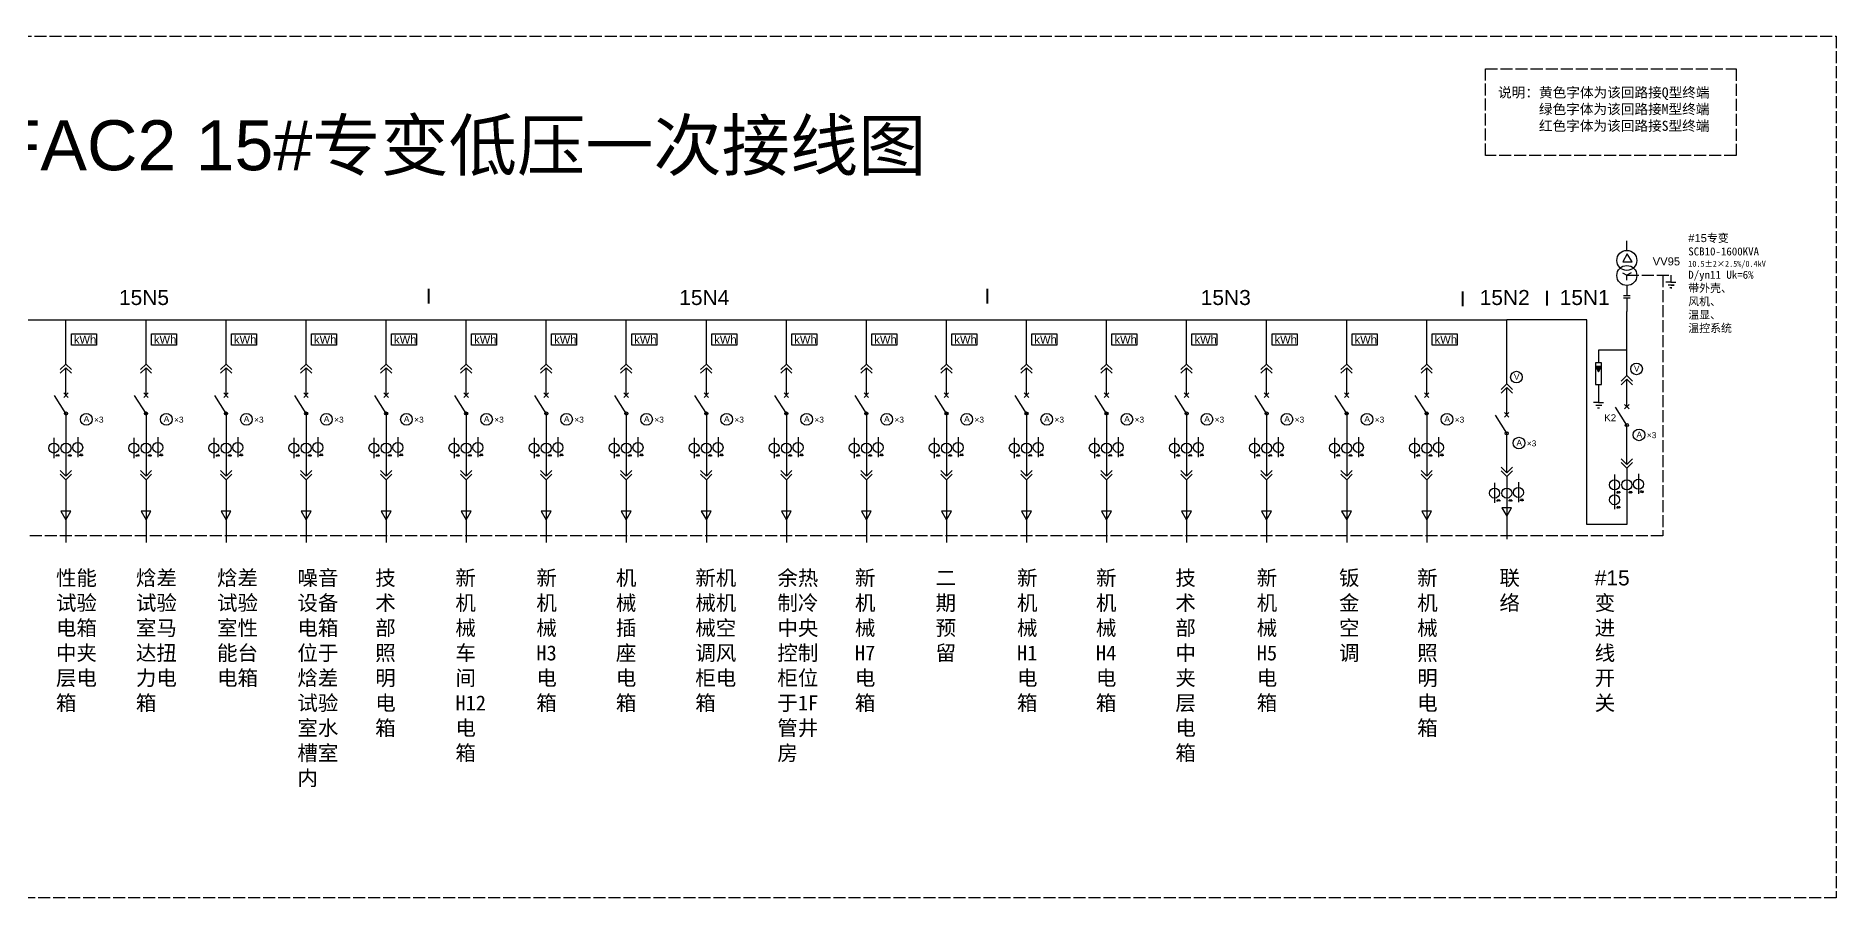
# Model space of a CAD drawing. Header units: millimetres. Extents: x 9208 to 18751, y 4521 to 10198.
# Drawn here: x 10935 to 12734, y 4521 to 5383 of the extents above; entities that cross this region are included whole.
import ezdxf

# ---------------------------------------------------------------- set-up
doc = ezdxf.new("R2010")
doc.units = ezdxf.units.MM
doc.linetypes.add('ACAD_ISO02W100', pattern=[15, 12, -3])
doc.layers.add('图层1', color=7, linetype='ACAD_ISO02W100')
doc.styles.get("Standard").update_dxf_attribs({"font": 'arial.ttf'})

msp = doc.modelspace()

# ---------------------------------------------------------------- hatches: boundary and pattern name
msp.add_hatch(color=256).paths.add_polyline_path([(12493.4, 5052.5), (12493.4, 5052.5), (12496.5, 5047.2), (12499.5, 5052.5)])

# ---------------------------------------------------------------- linework, layer by layer
for p, q in [((12524.8, 5168.5), (12524.8, 5177.9)), ((12520.5, 5146.2), (12524.8, 5143.7)), ((12529, 5146.2), (12524.8, 5143.7)), ((12524.8, 5138.8), (12524.8, 5143.7)), ((12524.8, 5133.4), (12524.8, 5123.1)), ((12568.9, 5136.9), (12563.9, 5136.9)), ((12572.1, 5133.8), (12566.1, 5133.8)), ((12569.9, 5131), (12567.9, 5131)), ((12568.9, 5143.7), (12568.9, 5136.9)), ((12568.9, 5136.9), (12573.9, 5136.9)), ((12568.9, 5131), (12569.9, 5131)), ((12569.1, 5133.8), (12572.1, 5133.8)), ((12528, 5123.1), (12521.5, 5123.1)), ((12528, 5120.7), (12521.5, 5120.7)), ((12524.8, 5120.7), (12524.8, 5107.3)), ((9677.4, 5099.1), (12404.8, 5099.1)), ((10964.8, 5054.9), (10964.8, 5099.1)), ((11044.8, 5054.9), (11044.8, 5099.1)), ((11124.8, 5054.9), (11124.8, 5099.1)), ((11204.8, 5054.9), (11204.8, 5099.1)), ((11284.8, 5054.9), (11284.8, 5099.1)), ((11364.8, 5054.9), (11364.8, 5099.1)), ((11444.8, 5054.9), (11444.8, 5099.1)), ((11524.8, 5054.9), (11524.8, 5099.1)), ((11604.8, 5054.9), (11604.8, 5099.1)), ((11684.8, 5054.9), (11684.8, 5099.1)), ((11764.8, 5054.9), (11764.8, 5099.1)), ((11844.8, 5054.9), (11844.8, 5099.1)), ((11924.8, 5054.9), (11924.8, 5099.1)), ((12004.8, 5054.9), (12004.8, 5099.1)), ((12084.8, 5054.9), (12084.8, 5099.1)), ((12164.8, 5054.9), (12164.8, 5099.1)), ((12244.8, 5054.9), (12244.8, 5099.1)), ((12324.8, 5054.9), (12324.8, 5099.1)), ((12404.8, 5082.7), (12404.8, 5099.1)), ((12484.8, 5099.1), (12404.8, 5099.1)), ((12484.8, 4894.4), (12484.8, 5099.1)), ((12524.8, 5090.9), (12524.8, 5107.3)), ((12404.8, 5035.2), (12404.8, 5082.7)), ((12524.8, 5043.5), (12524.8, 5090.9)), ((12493.4, 5056.2), (12493.4, 5034.4)), ((12499.5, 5056), (12493.4, 5056)), ((12496.5, 5068.9), (12496.5, 5056)), ((12524.8, 5068.9), (12496.5, 5068.9)), ((12499.5, 5034.4), (12499.5, 5056)), ((10964.8, 5054.9), (10959.1, 5049.3)), ((10964.8, 5051.2), (10959.1, 5045.6)), ((10970.4, 5049.3), (10964.8, 5054.9)), ((10970.4, 5045.6), (10964.8, 5051.2)), ((10964.8, 5023.8), (10964.8, 5051.2)), ((11044.8, 5054.9), (11039.1, 5049.3)), ((11044.8, 5051.2), (11039.1, 5045.6)), ((11050.4, 5049.3), (11044.8, 5054.9)), ((11050.4, 5045.6), (11044.8, 5051.2)), ((11044.8, 5023.8), (11044.8, 5051.2)), ((11124.8, 5054.9), (11119.1, 5049.3)), ((11124.8, 5051.2), (11119.1, 5045.6)), ((11130.4, 5049.3), (11124.8, 5054.9)), ((11130.4, 5045.6), (11124.8, 5051.2)), ((11124.8, 5023.8), (11124.8, 5051.2)), ((11204.8, 5054.9), (11199.1, 5049.3)), ((11204.8, 5051.2), (11199.1, 5045.6)), ((11210.4, 5049.3), (11204.8, 5054.9)), ((11210.4, 5045.6), (11204.8, 5051.2)), ((11204.8, 5023.8), (11204.8, 5051.2)), ((11284.8, 5054.9), (11279.1, 5049.3)), ((11284.8, 5051.2), (11279.1, 5045.6)), ((11290.4, 5049.3), (11284.8, 5054.9)), ((11290.4, 5045.6), (11284.8, 5051.2)), ((11284.8, 5023.8), (11284.8, 5051.2)), ((11364.8, 5054.9), (11359.1, 5049.3)), ((11364.8, 5051.2), (11359.1, 5045.6)), ((11370.4, 5049.3), (11364.8, 5054.9)), ((11370.4, 5045.6), (11364.8, 5051.2)), ((11364.8, 5023.8), (11364.8, 5051.2)), ((11444.8, 5054.9), (11439.1, 5049.3)), ((11444.8, 5051.2), (11439.1, 5045.6)), ((11450.4, 5049.3), (11444.8, 5054.9)), ((11450.4, 5045.6), (11444.8, 5051.2)), ((11444.8, 5023.8), (11444.8, 5051.2)), ((11524.8, 5054.9), (11519.1, 5049.3)), ((11524.8, 5051.2), (11519.1, 5045.6)), ((11530.4, 5049.3), (11524.8, 5054.9)), ((11530.4, 5045.6), (11524.8, 5051.2)), ((11524.8, 5023.8), (11524.8, 5051.2)), ((11604.8, 5054.9), (11599.1, 5049.3)), ((11604.8, 5051.2), (11599.1, 5045.6)), ((11610.4, 5049.3), (11604.8, 5054.9)), ((11610.4, 5045.6), (11604.8, 5051.2)), ((11604.8, 5023.8), (11604.8, 5051.2)), ((11684.8, 5054.9), (11679.1, 5049.3)), ((11684.8, 5051.2), (11679.1, 5045.6)), ((11690.4, 5049.3), (11684.8, 5054.9)), ((11690.4, 5045.6), (11684.8, 5051.2)), ((11684.8, 5023.8), (11684.8, 5051.2)), ((11764.8, 5054.9), (11759.1, 5049.3)), ((11764.8, 5051.2), (11759.1, 5045.6)), ((11770.4, 5049.3), (11764.8, 5054.9)), ((11770.4, 5045.6), (11764.8, 5051.2)), ((11764.8, 5023.8), (11764.8, 5051.2)), ((11844.8, 5054.9), (11839.1, 5049.3)), ((11844.8, 5051.2), (11839.1, 5045.6)), ((11850.4, 5049.3), (11844.8, 5054.9)), ((11850.4, 5045.6), (11844.8, 5051.2)), ((11844.8, 5023.8), (11844.8, 5051.2)), ((11924.8, 5054.9), (11919.1, 5049.3)), ((11924.8, 5051.2), (11919.1, 5045.6)), ((11930.4, 5049.3), (11924.8, 5054.9)), ((11930.4, 5045.6), (11924.8, 5051.2)), ((11924.8, 5023.8), (11924.8, 5051.2)), ((12004.8, 5054.9), (11999.1, 5049.3)), ((12004.8, 5051.2), (11999.1, 5045.6)), ((12010.4, 5049.3), (12004.8, 5054.9)), ((12010.4, 5045.6), (12004.8, 5051.2)), ((12004.8, 5023.8), (12004.8, 5051.2)), ((12084.8, 5054.9), (12079.1, 5049.3)), ((12084.8, 5051.2), (12079.1, 5045.6)), ((12090.4, 5049.3), (12084.8, 5054.9)), ((12090.4, 5045.6), (12084.8, 5051.2)), ((12084.8, 5023.8), (12084.8, 5051.2)), ((12164.8, 5054.9), (12159.1, 5049.3)), ((12164.8, 5051.2), (12159.1, 5045.6)), ((12170.4, 5049.3), (12164.8, 5054.9)), ((12170.4, 5045.6), (12164.8, 5051.2)), ((12164.8, 5023.8), (12164.8, 5051.2)), ((12244.8, 5054.9), (12239.1, 5049.3)), ((12244.8, 5051.2), (12239.1, 5045.6)), ((12250.4, 5049.3), (12244.8, 5054.9)), ((12250.4, 5045.6), (12244.8, 5051.2)), ((12244.8, 5023.8), (12244.8, 5051.2)), ((12324.8, 5054.9), (12319.1, 5049.3)), ((12324.8, 5051.2), (12319.1, 5045.6)), ((12330.4, 5049.3), (12324.8, 5054.9)), ((12330.4, 5045.6), (12324.8, 5051.2)), ((12324.8, 5023.8), (12324.8, 5051.2)), ((12524.8, 5043.5), (12519.1, 5037.8)), ((12524.8, 5039.7), (12519.1, 5034.1)), ((12530.4, 5037.8), (12524.8, 5043.5)), ((12530.4, 5034.1), (12524.8, 5039.7)), ((12524.8, 5012.3), (12524.8, 5039.7)), ((10964.8, 5005.4), (10953.4, 5023.4)), ((10962.5, 5021.6), (10967, 5026)), ((10962.5, 5026), (10967, 5021.6)), ((11044.8, 5005.4), (11033.4, 5023.4)), ((11042.5, 5021.6), (11047, 5026)), ((11042.5, 5026), (11047, 5021.6)), ((11124.8, 5005.4), (11113.4, 5023.4)), ((11122.5, 5021.6), (11127, 5026)), ((11122.5, 5026), (11127, 5021.6)), ((11204.8, 5005.4), (11193.4, 5023.4)), ((11202.5, 5021.6), (11207, 5026)), ((11202.5, 5026), (11207, 5021.6)), ((11284.8, 5005.4), (11273.4, 5023.4)), ((11282.5, 5021.6), (11287, 5026)), ((11282.5, 5026), (11287, 5021.6)), ((11364.8, 5005.4), (11353.4, 5023.4)), ((11362.5, 5021.6), (11367, 5026)), ((11362.5, 5026), (11367, 5021.6)), ((11444.8, 5005.4), (11433.4, 5023.4)), ((11442.5, 5021.6), (11447, 5026)), ((11442.5, 5026), (11447, 5021.6)), ((11524.8, 5005.4), (11513.4, 5023.4)), ((11522.5, 5021.6), (11527, 5026)), ((11522.5, 5026), (11527, 5021.6)), ((11604.8, 5005.4), (11593.4, 5023.4)), ((11602.5, 5021.6), (11607, 5026)), ((11602.5, 5026), (11607, 5021.6)), ((11684.8, 5005.4), (11673.4, 5023.4)), ((11682.5, 5021.6), (11687, 5026)), ((11682.5, 5026), (11687, 5021.6)), ((11764.8, 5005.4), (11753.4, 5023.4)), ((11762.5, 5021.6), (11767, 5026)), ((11762.5, 5026), (11767, 5021.6)), ((11844.8, 5005.4), (11833.4, 5023.4)), ((11842.5, 5021.6), (11847, 5026)), ((11842.5, 5026), (11847, 5021.6)), ((11924.8, 5005.4), (11913.4, 5023.4)), ((11922.5, 5021.6), (11927, 5026)), ((11922.5, 5026), (11927, 5021.6)), ((12004.8, 5005.4), (11993.4, 5023.4)), ((12002.5, 5021.6), (12007, 5026)), ((12002.5, 5026), (12007, 5021.6)), ((12084.8, 5005.4), (12073.4, 5023.4)), ((12082.5, 5021.6), (12087, 5026)), ((12082.5, 5026), (12087, 5021.6)), ((12164.8, 5005.4), (12153.4, 5023.4)), ((12162.5, 5021.6), (12167, 5026)), ((12162.5, 5026), (12167, 5021.6)), ((12244.8, 5005.4), (12233.4, 5023.4)), ((12242.5, 5021.6), (12247, 5026)), ((12242.5, 5026), (12247, 5021.6)), ((12324.8, 5005.4), (12313.4, 5023.4)), ((12322.5, 5021.6), (12327, 5026)), ((12322.5, 5026), (12327, 5021.6)), ((12404.8, 5035.2), (12399.1, 5029.6)), ((12404.8, 5031.5), (12399.1, 5025.9)), ((12410.4, 5029.6), (12404.8, 5035.2)), ((12410.4, 5025.9), (12404.8, 5031.5)), ((12404.8, 5004.1), (12404.8, 5031.5)), ((12493.4, 5034.4), (12499.5, 5034.4)), ((12496.5, 5034.4), (12496.5, 5016.6)), ((10964.8, 5005.4), (10964.8, 4942.8)), ((11044.8, 5005.4), (11044.8, 4942.8)), ((11124.8, 5005.4), (11124.8, 4942.8)), ((11204.8, 5005.4), (11204.8, 4942.8)), ((11284.8, 5005.4), (11284.8, 4942.8)), ((11364.8, 5005.4), (11364.8, 4942.8)), ((11444.8, 5005.4), (11444.8, 4942.8)), ((11524.8, 5005.4), (11524.8, 4942.8)), ((11604.8, 5005.4), (11604.8, 4942.8)), ((11684.8, 5005.4), (11684.8, 4942.8)), ((11764.8, 5005.4), (11764.8, 4942.8)), ((11844.8, 5005.4), (11844.8, 4942.8)), ((11924.8, 5005.4), (11924.8, 4942.8)), ((12004.8, 5005.4), (12004.8, 4942.8)), ((12084.8, 5005.4), (12084.8, 4942.8)), ((12164.8, 5005.4), (12164.8, 4942.8)), ((12244.8, 5005.4), (12244.8, 4942.8)), ((12324.8, 5005.4), (12324.8, 4942.8)), ((12404.8, 4985.7), (12393.4, 5003.7)), ((12402.5, 5001.8), (12407, 5006.3)), ((12402.5, 5006.3), (12407, 5001.8)), ((12496.5, 5016.6), (12491.5, 5016.6)), ((12499.8, 5013.5), (12493.8, 5013.5)), ((12497.5, 5010.7), (12495.5, 5010.7)), ((12496.5, 5016.6), (12501.5, 5016.6)), ((12524.8, 4993.9), (12513.4, 5011.9)), ((12522.5, 5010.1), (12527, 5014.5)), ((12522.5, 5014.5), (12527, 5010.1)), ((12404.8, 4946.2), (12404.8, 4985.7)), ((12524.8, 4954.4), (12524.8, 4993.9)), ((10952.6, 4981.1), (10952.6, 4960.9)), ((10976.5, 4981.8), (10976.5, 4961.7)), ((11032.6, 4981.1), (11032.6, 4960.9)), ((11056.5, 4981.8), (11056.5, 4961.7)), ((11112.6, 4981.1), (11112.6, 4960.9)), ((11136.5, 4981.8), (11136.5, 4961.7)), ((11192.6, 4981.1), (11192.6, 4960.9)), ((11216.5, 4981.8), (11216.5, 4961.7)), ((11272.6, 4981.1), (11272.6, 4960.9)), ((11296.5, 4981.8), (11296.5, 4961.7)), ((11352.6, 4981.1), (11352.6, 4960.9)), ((11376.5, 4981.8), (11376.5, 4961.7)), ((11432.6, 4981.1), (11432.6, 4960.9)), ((11456.5, 4981.8), (11456.5, 4961.7)), ((11512.6, 4981.1), (11512.6, 4960.9)), ((11536.5, 4981.8), (11536.5, 4961.7)), ((11592.6, 4981.1), (11592.6, 4960.9)), ((11616.5, 4981.8), (11616.5, 4961.7)), ((11672.6, 4981.1), (11672.6, 4960.9)), ((11696.5, 4981.8), (11696.5, 4961.7)), ((11752.6, 4981.1), (11752.6, 4960.9)), ((11776.5, 4981.8), (11776.5, 4961.7)), ((11832.6, 4981.1), (11832.6, 4960.9)), ((11856.5, 4981.8), (11856.5, 4961.7)), ((11912.6, 4981.1), (11912.6, 4960.9)), ((11936.5, 4981.8), (11936.5, 4961.7)), ((11992.6, 4981.1), (11992.6, 4960.9)), ((12016.5, 4981.8), (12016.5, 4961.7)), ((12072.6, 4981.1), (12072.6, 4960.9)), ((12096.5, 4981.8), (12096.5, 4961.7)), ((12152.6, 4981.1), (12152.6, 4960.9)), ((12176.5, 4981.8), (12176.5, 4961.7)), ((12232.6, 4981.1), (12232.6, 4960.9)), ((12256.5, 4981.8), (12256.5, 4961.7)), ((12312.6, 4981.1), (12312.6, 4960.9)), ((12336.5, 4981.8), (12336.5, 4961.7)), ((10954.4, 4963.4), (10958.4, 4963.4)), ((10955.6, 4964.6), (10955.1, 4962.3)), ((10957.2, 4964.6), (10956.7, 4962.3)), ((10959.1, 4948.4), (10964.8, 4942.8)), ((10964.8, 4942.8), (10970.4, 4948.4)), ((10966.5, 4963.4), (10970.5, 4963.4)), ((10967.8, 4964.6), (10967.2, 4962.3)), ((10969.3, 4964.6), (10968.8, 4962.3)), ((10977.9, 4963.8), (10981.9, 4963.8)), ((10979.2, 4965), (10978.6, 4962.7)), ((10980.7, 4965), (10980.2, 4962.7)), ((11034.4, 4963.4), (11038.4, 4963.4)), ((11035.6, 4964.6), (11035.1, 4962.3)), ((11037.2, 4964.6), (11036.7, 4962.3)), ((11039.1, 4948.4), (11044.8, 4942.8)), ((11044.8, 4942.8), (11050.4, 4948.4)), ((11046.5, 4963.4), (11050.5, 4963.4)), ((11047.8, 4964.6), (11047.2, 4962.3)), ((11049.3, 4964.6), (11048.8, 4962.3)), ((11057.9, 4963.8), (11061.9, 4963.8)), ((11059.2, 4965), (11058.6, 4962.7)), ((11060.7, 4965), (11060.2, 4962.7)), ((11114.4, 4963.4), (11118.4, 4963.4)), ((11115.6, 4964.6), (11115.1, 4962.3)), ((11117.2, 4964.6), (11116.7, 4962.3)), ((11119.1, 4948.4), (11124.8, 4942.8)), ((11124.8, 4942.8), (11130.4, 4948.4)), ((11126.5, 4963.4), (11130.5, 4963.4)), ((11127.8, 4964.6), (11127.2, 4962.3)), ((11129.3, 4964.6), (11128.8, 4962.3)), ((11137.9, 4963.8), (11141.9, 4963.8)), ((11139.2, 4965), (11138.6, 4962.7)), ((11140.7, 4965), (11140.2, 4962.7)), ((11194.4, 4963.4), (11198.4, 4963.4)), ((11195.6, 4964.6), (11195.1, 4962.3)), ((11197.2, 4964.6), (11196.7, 4962.3)), ((11199.1, 4948.4), (11204.8, 4942.8)), ((11204.8, 4942.8), (11210.4, 4948.4)), ((11206.5, 4963.4), (11210.5, 4963.4)), ((11207.8, 4964.6), (11207.2, 4962.3)), ((11209.3, 4964.6), (11208.8, 4962.3)), ((11217.9, 4963.8), (11221.9, 4963.8)), ((11219.2, 4965), (11218.6, 4962.7)), ((11220.7, 4965), (11220.2, 4962.7)), ((11274.4, 4963.4), (11278.4, 4963.4)), ((11275.6, 4964.6), (11275.1, 4962.3)), ((11277.2, 4964.6), (11276.7, 4962.3)), ((11279.1, 4948.4), (11284.8, 4942.8)), ((11284.8, 4942.8), (11290.4, 4948.4)), ((11286.5, 4963.4), (11290.5, 4963.4)), ((11287.8, 4964.6), (11287.2, 4962.3)), ((11289.3, 4964.6), (11288.8, 4962.3)), ((11297.9, 4963.8), (11301.9, 4963.8)), ((11299.2, 4965), (11298.6, 4962.7)), ((11300.7, 4965), (11300.2, 4962.7)), ((11354.4, 4963.4), (11358.4, 4963.4)), ((11355.6, 4964.6), (11355.1, 4962.3)), ((11357.2, 4964.6), (11356.7, 4962.3)), ((11359.1, 4948.4), (11364.8, 4942.8)), ((11364.8, 4942.8), (11370.4, 4948.4)), ((11366.5, 4963.4), (11370.5, 4963.4)), ((11367.8, 4964.6), (11367.2, 4962.3)), ((11369.3, 4964.6), (11368.8, 4962.3)), ((11377.9, 4963.8), (11381.9, 4963.8)), ((11379.2, 4965), (11378.6, 4962.7)), ((11380.7, 4965), (11380.2, 4962.7)), ((11434.4, 4963.4), (11438.4, 4963.4)), ((11435.6, 4964.6), (11435.1, 4962.3)), ((11437.2, 4964.6), (11436.7, 4962.3)), ((11439.1, 4948.4), (11444.8, 4942.8)), ((11444.8, 4942.8), (11450.4, 4948.4)), ((11446.5, 4963.4), (11450.5, 4963.4)), ((11447.8, 4964.6), (11447.2, 4962.3)), ((11449.3, 4964.6), (11448.8, 4962.3)), ((11457.9, 4963.8), (11461.9, 4963.8)), ((11459.2, 4965), (11458.6, 4962.7)), ((11460.7, 4965), (11460.2, 4962.7)), ((11514.4, 4963.4), (11518.4, 4963.4)), ((11515.6, 4964.6), (11515.1, 4962.3)), ((11517.2, 4964.6), (11516.7, 4962.3)), ((11519.1, 4948.4), (11524.8, 4942.8)), ((11524.8, 4942.8), (11530.4, 4948.4)), ((11526.5, 4963.4), (11530.5, 4963.4)), ((11527.8, 4964.6), (11527.2, 4962.3)), ((11529.3, 4964.6), (11528.8, 4962.3)), ((11537.9, 4963.8), (11541.9, 4963.8)), ((11539.2, 4965), (11538.6, 4962.7)), ((11540.7, 4965), (11540.2, 4962.7)), ((11594.4, 4963.4), (11598.4, 4963.4)), ((11595.6, 4964.6), (11595.1, 4962.3)), ((11597.2, 4964.6), (11596.7, 4962.3)), ((11599.1, 4948.4), (11604.8, 4942.8)), ((11604.8, 4942.8), (11610.4, 4948.4)), ((11606.5, 4963.4), (11610.5, 4963.4)), ((11607.8, 4964.6), (11607.2, 4962.3)), ((11609.3, 4964.6), (11608.8, 4962.3)), ((11617.9, 4963.8), (11621.9, 4963.8)), ((11619.2, 4965), (11618.6, 4962.7)), ((11620.7, 4965), (11620.2, 4962.7)), ((11674.4, 4963.4), (11678.4, 4963.4)), ((11675.6, 4964.6), (11675.1, 4962.3)), ((11677.2, 4964.6), (11676.7, 4962.3)), ((11679.1, 4948.4), (11684.8, 4942.8)), ((11684.8, 4942.8), (11690.4, 4948.4)), ((11686.5, 4963.4), (11690.5, 4963.4)), ((11687.8, 4964.6), (11687.2, 4962.3)), ((11689.3, 4964.6), (11688.8, 4962.3)), ((11697.9, 4963.8), (11701.9, 4963.8)), ((11699.2, 4965), (11698.6, 4962.7)), ((11700.7, 4965), (11700.2, 4962.7)), ((11754.4, 4963.4), (11758.4, 4963.4)), ((11755.6, 4964.6), (11755.1, 4962.3)), ((11757.2, 4964.6), (11756.7, 4962.3)), ((11759.1, 4948.4), (11764.8, 4942.8)), ((11764.8, 4942.8), (11770.4, 4948.4)), ((11766.5, 4963.4), (11770.5, 4963.4)), ((11767.8, 4964.6), (11767.2, 4962.3)), ((11769.3, 4964.6), (11768.8, 4962.3)), ((11777.9, 4963.8), (11781.9, 4963.8)), ((11779.2, 4965), (11778.6, 4962.7)), ((11780.7, 4965), (11780.2, 4962.7)), ((11834.4, 4963.4), (11838.4, 4963.4)), ((11835.6, 4964.6), (11835.1, 4962.3)), ((11837.2, 4964.6), (11836.7, 4962.3)), ((11839.1, 4948.4), (11844.8, 4942.8)), ((11844.8, 4942.8), (11850.4, 4948.4)), ((11846.5, 4963.4), (11850.5, 4963.4)), ((11847.8, 4964.6), (11847.2, 4962.3)), ((11849.3, 4964.6), (11848.8, 4962.3)), ((11857.9, 4963.8), (11861.9, 4963.8)), ((11859.2, 4965), (11858.6, 4962.7)), ((11860.7, 4965), (11860.2, 4962.7)), ((11914.4, 4963.4), (11918.4, 4963.4)), ((11915.6, 4964.6), (11915.1, 4962.3)), ((11917.2, 4964.6), (11916.7, 4962.3)), ((11919.1, 4948.4), (11924.8, 4942.8)), ((11924.8, 4942.8), (11930.4, 4948.4)), ((11926.5, 4963.4), (11930.5, 4963.4)), ((11927.8, 4964.6), (11927.2, 4962.3)), ((11929.3, 4964.6), (11928.8, 4962.3)), ((11937.9, 4963.8), (11941.9, 4963.8)), ((11939.2, 4965), (11938.6, 4962.7)), ((11940.7, 4965), (11940.2, 4962.7)), ((11994.4, 4963.4), (11998.4, 4963.4)), ((11995.6, 4964.6), (11995.1, 4962.3)), ((11997.2, 4964.6), (11996.7, 4962.3)), ((11999.1, 4948.4), (12004.8, 4942.8)), ((12004.8, 4942.8), (12010.4, 4948.4)), ((12006.5, 4963.4), (12010.5, 4963.4)), ((12007.8, 4964.6), (12007.2, 4962.3)), ((12009.3, 4964.6), (12008.8, 4962.3)), ((12017.9, 4963.8), (12021.9, 4963.8)), ((12019.2, 4965), (12018.6, 4962.7)), ((12020.7, 4965), (12020.2, 4962.7)), ((12074.4, 4963.4), (12078.4, 4963.4)), ((12075.6, 4964.6), (12075.1, 4962.3)), ((12077.2, 4964.6), (12076.7, 4962.3)), ((12079.1, 4948.4), (12084.8, 4942.8)), ((12084.8, 4942.8), (12090.4, 4948.4)), ((12086.5, 4963.4), (12090.5, 4963.4)), ((12087.8, 4964.6), (12087.2, 4962.3)), ((12089.3, 4964.6), (12088.8, 4962.3)), ((12097.9, 4963.8), (12101.9, 4963.8)), ((12099.2, 4965), (12098.6, 4962.7)), ((12100.7, 4965), (12100.2, 4962.7)), ((12154.4, 4963.4), (12158.4, 4963.4)), ((12155.6, 4964.6), (12155.1, 4962.3)), ((12157.2, 4964.6), (12156.7, 4962.3)), ((12159.1, 4948.4), (12164.8, 4942.8)), ((12164.8, 4942.8), (12170.4, 4948.4)), ((12166.5, 4963.4), (12170.5, 4963.4)), ((12167.8, 4964.6), (12167.2, 4962.3)), ((12169.3, 4964.6), (12168.8, 4962.3)), ((12177.9, 4963.8), (12181.9, 4963.8)), ((12179.2, 4965), (12178.6, 4962.7)), ((12180.7, 4965), (12180.2, 4962.7)), ((12234.4, 4963.4), (12238.4, 4963.4)), ((12235.6, 4964.6), (12235.1, 4962.3)), ((12237.2, 4964.6), (12236.7, 4962.3)), ((12239.1, 4948.4), (12244.8, 4942.8)), ((12244.8, 4942.8), (12250.4, 4948.4)), ((12246.5, 4963.4), (12250.5, 4963.4)), ((12247.8, 4964.6), (12247.2, 4962.3)), ((12249.3, 4964.6), (12248.8, 4962.3)), ((12257.9, 4963.8), (12261.9, 4963.8)), ((12259.2, 4965), (12258.6, 4962.7)), ((12260.7, 4965), (12260.2, 4962.7)), ((12314.4, 4963.4), (12318.4, 4963.4)), ((12315.6, 4964.6), (12315.1, 4962.3)), ((12317.2, 4964.6), (12316.7, 4962.3)), ((12319.1, 4948.4), (12324.8, 4942.8)), ((12324.8, 4942.8), (12330.4, 4948.4)), ((12326.5, 4963.4), (12330.5, 4963.4)), ((12327.8, 4964.6), (12327.2, 4962.3)), ((12329.3, 4964.6), (12328.8, 4962.3)), ((12337.9, 4963.8), (12341.9, 4963.8)), ((12339.2, 4965), (12338.6, 4962.7)), ((12340.7, 4965), (12340.2, 4962.7)), ((12399.1, 4951.8), (12404.8, 4946.2)), ((12399.1, 4948.1), (12404.8, 4942.5)), ((12404.8, 4946.2), (12410.4, 4951.8)), ((12404.8, 4942.5), (12410.4, 4948.1)), ((12519.1, 4960.1), (12524.8, 4954.4)), ((12519.1, 4956.3), (12524.8, 4950.7)), ((12524.8, 4954.4), (12530.4, 4960.1)), ((12524.8, 4950.7), (12530.4, 4956.3)), ((12524.8, 4950.7), (12524.8, 4894.4)), ((10959.1, 4944.7), (10964.8, 4939)), ((10964.8, 4939), (10970.4, 4944.7)), ((10964.8, 4939), (10964.8, 4876.5)), ((11039.1, 4944.7), (11044.8, 4939)), ((11044.8, 4939), (11050.4, 4944.7)), ((11044.8, 4939), (11044.8, 4876.5)), ((11119.1, 4944.7), (11124.8, 4939)), ((11124.8, 4939), (11130.4, 4944.7)), ((11124.8, 4939), (11124.8, 4876.5)), ((11199.1, 4944.7), (11204.8, 4939)), ((11204.8, 4939), (11210.4, 4944.7)), ((11204.8, 4939), (11204.8, 4876.5)), ((11279.1, 4944.7), (11284.8, 4939)), ((11284.8, 4939), (11290.4, 4944.7)), ((11284.8, 4939), (11284.8, 4876.5)), ((11359.1, 4944.7), (11364.8, 4939)), ((11364.8, 4939), (11370.4, 4944.7)), ((11364.8, 4939), (11364.8, 4876.5)), ((11439.1, 4944.7), (11444.8, 4939)), ((11444.8, 4939), (11450.4, 4944.7)), ((11444.8, 4939), (11444.8, 4876.5)), ((11519.1, 4944.7), (11524.8, 4939)), ((11524.8, 4939), (11530.4, 4944.7)), ((11524.8, 4939), (11524.8, 4876.5)), ((11599.1, 4944.7), (11604.8, 4939)), ((11604.8, 4939), (11610.4, 4944.7)), ((11604.8, 4939), (11604.8, 4876.5)), ((11679.1, 4944.7), (11684.8, 4939)), ((11684.8, 4939), (11690.4, 4944.7)), ((11684.8, 4939), (11684.8, 4876.5)), ((11759.1, 4944.7), (11764.8, 4939)), ((11764.8, 4939), (11770.4, 4944.7)), ((11764.8, 4939), (11764.8, 4876.5)), ((11839.1, 4944.7), (11844.8, 4939)), ((11844.8, 4939), (11850.4, 4944.7)), ((11844.8, 4939), (11844.8, 4876.5)), ((11919.1, 4944.7), (11924.8, 4939)), ((11924.8, 4939), (11930.4, 4944.7)), ((11924.8, 4939), (11924.8, 4876.5)), ((11999.1, 4944.7), (12004.8, 4939)), ((12004.8, 4939), (12010.4, 4944.7)), ((12004.8, 4939), (12004.8, 4876.5)), ((12079.1, 4944.7), (12084.8, 4939)), ((12084.8, 4939), (12090.4, 4944.7)), ((12084.8, 4939), (12084.8, 4876.5)), ((12159.1, 4944.7), (12164.8, 4939)), ((12164.8, 4939), (12170.4, 4944.7)), ((12164.8, 4939), (12164.8, 4876.5)), ((12239.1, 4944.7), (12244.8, 4939)), ((12244.8, 4939), (12250.4, 4944.7)), ((12244.8, 4939), (12244.8, 4876.5)), ((12319.1, 4944.7), (12324.8, 4939)), ((12324.8, 4939), (12330.4, 4944.7)), ((12324.8, 4939), (12324.8, 4876.5)), ((12392.6, 4936.2), (12392.6, 4916)), ((12404.8, 4942.5), (12404.8, 4879.9)), ((12416.5, 4936.9), (12416.5, 4916.7)), ((12512.6, 4944.4), (12512.6, 4924.2)), ((12536.5, 4945.1), (12536.5, 4925)), ((12394.4, 4918.5), (12398.4, 4918.5)), ((12395.6, 4919.6), (12395.1, 4917.3)), ((12397.2, 4919.6), (12396.7, 4917.3)), ((12406.5, 4918.5), (12410.5, 4918.5)), ((12407.8, 4919.6), (12407.2, 4917.3)), ((12409.3, 4919.6), (12408.8, 4917.3)), ((12417.9, 4918.9), (12421.9, 4918.9)), ((12419.2, 4920), (12418.6, 4917.7)), ((12420.7, 4920), (12420.2, 4917.7)), ((12512.6, 4924.2), (12512.6, 4909.9)), ((12514.4, 4926.7), (12518.4, 4926.7)), ((12514.4, 4911.8), (12518.4, 4911.8)), ((12515.6, 4927.9), (12515.1, 4925.6)), ((12515.6, 4912.9), (12515.1, 4910.6)), ((12517.2, 4927.8), (12516.7, 4925.5)), ((12517.2, 4912.9), (12516.7, 4910.6)), ((12526.5, 4926.7), (12530.5, 4926.7)), ((12527.8, 4927.9), (12527.2, 4925.6)), ((12529.3, 4927.8), (12528.8, 4925.5)), ((12537.9, 4927.1), (12541.9, 4927.1)), ((12539.2, 4928.3), (12538.6, 4926)), ((12540.7, 4928.2), (12540.2, 4925.9)), ((12524.8, 4894.4), (12484.8, 4894.4))]:
    msp.add_line(p, q)
at = {"color": 6, "linetype": 'ACAD_ISO02W100'}
msp.add_lwpolyline([(12383.7, 5349.9), (12634.2, 5349.9), (12634.2, 5263.4), (12383.7, 5263.4)], close=True, dxfattribs=at)
for points in [[(12525.3, 5165.2), (12520.7, 5157.1), (12530, 5157.1)], [(10970.2, 5085.1), (10995.2, 5085.1), (10995.2, 5073.8), (10970.2, 5073.8)], [(11050.2, 5085.1), (11075.2, 5085.1), (11075.2, 5073.8), (11050.2, 5073.8)], [(11130.2, 5085.1), (11155.2, 5085.1), (11155.2, 5073.8), (11130.2, 5073.8)], [(11210.2, 5085.1), (11235.2, 5085.1), (11235.2, 5073.8), (11210.2, 5073.8)], [(11290.2, 5085.1), (11315.2, 5085.1), (11315.2, 5073.8), (11290.2, 5073.8)], [(11370.2, 5085.1), (11395.2, 5085.1), (11395.2, 5073.8), (11370.2, 5073.8)], [(11450.2, 5085.1), (11475.2, 5085.1), (11475.2, 5073.8), (11450.2, 5073.8)], [(11530.2, 5085.1), (11555.2, 5085.1), (11555.2, 5073.8), (11530.2, 5073.8)], [(11610.2, 5085.1), (11635.2, 5085.1), (11635.2, 5073.8), (11610.2, 5073.8)], [(11690.2, 5085.1), (11715.2, 5085.1), (11715.2, 5073.8), (11690.2, 5073.8)], [(11770.2, 5085.1), (11795.2, 5085.1), (11795.2, 5073.8), (11770.2, 5073.8)], [(11850.2, 5085.1), (11875.2, 5085.1), (11875.2, 5073.8), (11850.2, 5073.8)], [(11930.2, 5085.1), (11955.2, 5085.1), (11955.2, 5073.8), (11930.2, 5073.8)], [(12010.2, 5085.1), (12035.2, 5085.1), (12035.2, 5073.8), (12010.2, 5073.8)], [(12090.2, 5085.1), (12115.2, 5085.1), (12115.2, 5073.8), (12090.2, 5073.8)], [(12170.2, 5085.1), (12195.2, 5085.1), (12195.2, 5073.8), (12170.2, 5073.8)], [(12250.2, 5085.1), (12275.2, 5085.1), (12275.2, 5073.8), (12250.2, 5073.8)], [(12330.2, 5085.1), (12355.2, 5085.1), (12355.2, 5073.8), (12330.2, 5073.8)], [(12496.5, 5047.2), (12499.5, 5052.5), (12493.4, 5052.5)], [(10964.8, 4899.2), (10969.7, 4907.8), (10959.8, 4907.8)], [(11044.8, 4899.2), (11049.7, 4907.8), (11039.8, 4907.8)], [(11124.8, 4899.2), (11129.7, 4907.8), (11119.8, 4907.8)], [(11204.8, 4899.2), (11209.7, 4907.8), (11199.8, 4907.8)], [(11284.8, 4899.2), (11289.7, 4907.8), (11279.8, 4907.8)], [(11364.8, 4899.2), (11369.7, 4907.8), (11359.8, 4907.8)], [(11444.8, 4899.2), (11449.7, 4907.8), (11439.8, 4907.8)], [(11524.8, 4899.2), (11529.7, 4907.8), (11519.8, 4907.8)], [(11604.8, 4899.2), (11609.7, 4907.8), (11599.8, 4907.8)], [(11684.8, 4899.2), (11689.7, 4907.8), (11679.8, 4907.8)], [(11764.8, 4899.2), (11769.7, 4907.8), (11759.8, 4907.8)], [(11844.8, 4899.2), (11849.7, 4907.8), (11839.8, 4907.8)], [(11924.8, 4899.2), (11929.7, 4907.8), (11919.8, 4907.8)], [(12004.8, 4899.2), (12009.7, 4907.8), (11999.8, 4907.8)], [(12084.8, 4899.2), (12089.7, 4907.8), (12079.8, 4907.8)], [(12164.8, 4899.2), (12169.7, 4907.8), (12159.8, 4907.8)], [(12244.8, 4899.2), (12249.7, 4907.8), (12239.8, 4907.8)], [(12324.8, 4899.2), (12329.7, 4907.8), (12319.8, 4907.8)], [(12404.8, 4902.7), (12409.7, 4911.2), (12399.8, 4911.2)]]:
    msp.add_lwpolyline(points, close=True)
for centre, radius in [((12524.8, 5158.5), 10), ((12524.8, 5143.4), 10), ((12534.5, 5050), 5.84), ((12414.5, 5041.8), 5.84), ((10964.8, 5005.4), 1.56), ((10985.1, 4999.6), 5.84), ((11044.8, 5005.4), 1.56), ((11065.1, 4999.6), 5.84), ((11124.8, 5005.4), 1.56), ((11145.1, 4999.6), 5.84), ((11204.8, 5005.4), 1.56), ((11225.1, 4999.6), 5.84), ((11284.8, 5005.4), 1.56), ((11305.1, 4999.6), 5.84), ((11364.8, 5005.4), 1.56), ((11385.1, 4999.6), 5.84), ((11444.8, 5005.4), 1.56), ((11465.1, 4999.6), 5.84), ((11524.8, 5005.4), 1.56), ((11545.1, 4999.6), 5.84), ((11604.8, 5005.4), 1.56), ((11625.1, 4999.6), 5.84), ((11684.8, 5005.4), 1.56), ((11705.1, 4999.6), 5.84), ((11764.8, 5005.4), 1.56), ((11785.1, 4999.6), 5.84), ((11844.8, 5005.4), 1.56), ((11865.1, 4999.6), 5.84), ((11924.8, 5005.4), 1.56), ((11945.1, 4999.6), 5.84), ((12004.8, 5005.4), 1.56), ((12025.1, 4999.6), 5.84), ((12084.8, 5005.4), 1.56), ((12105.1, 4999.6), 5.84), ((12164.8, 5005.4), 1.56), ((12185.1, 4999.6), 5.84), ((12244.8, 5005.4), 1.56), ((12265.1, 4999.6), 5.84), ((12324.8, 5005.4), 1.56), ((12345.1, 4999.6), 5.84), ((12404.8, 4985.7), 1.56), ((12524.8, 4993.9), 1.56), ((12537, 4984.1), 5.84), ((10952.6, 4970.9), 5), ((10964.8, 4970.8), 5), ((10964.8, 4970.8), 5), ((10976.5, 4971.5), 5), ((11032.6, 4970.9), 5), ((11044.8, 4970.8), 5), ((11044.8, 4970.8), 5), ((11056.5, 4971.5), 5), ((11112.6, 4970.9), 5), ((11124.8, 4970.8), 5), ((11124.8, 4970.8), 5), ((11136.5, 4971.5), 5), ((11192.6, 4970.9), 5), ((11204.8, 4970.8), 5), ((11204.8, 4970.8), 5), ((11216.5, 4971.5), 5), ((11272.6, 4970.9), 5), ((11284.8, 4970.8), 5), ((11284.8, 4970.8), 5), ((11296.5, 4971.5), 5), ((11352.6, 4970.9), 5), ((11364.8, 4970.8), 5), ((11364.8, 4970.8), 5), ((11376.5, 4971.5), 5), ((11432.6, 4970.9), 5), ((11444.8, 4970.8), 5), ((11444.8, 4970.8), 5), ((11456.5, 4971.5), 5), ((11512.6, 4970.9), 5), ((11524.8, 4970.8), 5), ((11524.8, 4970.8), 5), ((11536.5, 4971.5), 5), ((11592.6, 4970.9), 5), ((11604.8, 4970.8), 5), ((11604.8, 4970.8), 5), ((11616.5, 4971.5), 5), ((11672.6, 4970.9), 5), ((11684.8, 4970.8), 5), ((11684.8, 4970.8), 5), ((11696.5, 4971.5), 5), ((11752.6, 4970.9), 5), ((11764.8, 4970.8), 5), ((11764.8, 4970.8), 5), ((11776.5, 4971.5), 5), ((11832.6, 4970.9), 5), ((11844.8, 4970.8), 5), ((11844.8, 4970.8), 5), ((11856.5, 4971.5), 5), ((11912.6, 4970.9), 5), ((11924.8, 4970.8), 5), ((11924.8, 4970.8), 5), ((11936.5, 4971.5), 5), ((11992.6, 4970.9), 5), ((12004.8, 4970.8), 5), ((12004.8, 4970.8), 5), ((12016.5, 4971.5), 5), ((12072.6, 4970.9), 5), ((12084.8, 4970.8), 5), ((12084.8, 4970.8), 5), ((12096.5, 4971.5), 5), ((12152.6, 4970.9), 5), ((12164.8, 4970.8), 5), ((12164.8, 4970.8), 5), ((12176.5, 4971.5), 5), ((12232.6, 4970.9), 5), ((12244.8, 4970.8), 5), ((12244.8, 4970.8), 5), ((12256.5, 4971.5), 5), ((12312.6, 4970.9), 5), ((12324.8, 4970.8), 5), ((12324.8, 4970.8), 5), ((12336.5, 4971.5), 5), ((12417, 4975.9), 5.84), ((12392.6, 4925.9), 5), ((12404.8, 4925.9), 5), ((12404.8, 4925.9), 5), ((12416.5, 4926.5), 5), ((12512.6, 4934.1), 5), ((12524.8, 4934.1), 5), ((12524.8, 4934.1), 5), ((12536.5, 4934.7), 5), ((12512.6, 4919.2), 5)]:
    msp.add_circle(centre, radius)
at = {"layer": '图层1'}
for p, q in [((12524.8, 5143.7), (12568.9, 5143.7)), ((12560.7, 5143.7), (12560.7, 4883)), ((12560.7, 4883), (9684.8, 4883))]:
    msp.add_line(p, q, dxfattribs=at)
at = {"layer": '图层1', "color": 3}
msp.add_lwpolyline([(9208.2, 5382.8), (12733.9, 5382.8), (12733.9, 4521.1), (9208.2, 4521.1)], close=True, dxfattribs=at)

# ---------------------------------------------------------------- texts
at = {"color": 6, "insert": (12396.1, 5331.4), "char_height": 10, "attachment_point": 1}
msp.add_mtext_dynamic_manual_height_columns('{\\fSimSun|b0|i0|c134|p2;说明：黄色字体为该回路接Q型终端\\P      绿色字体为该回路接M型终端\\P      红色字体为该回路接S型终端}', width=251.237, gutter_width=12.5, heights=[0], dxfattribs=at)
at = {"attachment_point": 1}
for s, width, insert, char_height in [('#15{\\fSimSun|b0|i0|c134|p2;专变 SCB10-1600KVA \\P\\H0.75x;10.5±2×2.5%/0.4kV \\H1.3333x;D/yn11 Uk=6%\\P带外壳、\\P风机、\\P温显、\\P温控系统}', 93.412, (12586.2, 5184.8), 8), ('kWh', 24.597, (10972.7, 5083.4), 8), ('kWh', 24.597, (11052.7, 5083.4), 8), ('kWh', 24.597, (11132.7, 5083.4), 8), ('kWh', 24.597, (11212.7, 5083.4), 8), ('kWh', 24.597, (11292.7, 5083.4), 8), ('kWh', 24.597, (11372.7, 5083.4), 8), ('kWh', 24.597, (11452.7, 5083.4), 8), ('kWh', 24.597, (11532.7, 5083.4), 8), ('kWh', 24.597, (11612.7, 5083.4), 8), ('kWh', 24.597, (11692.7, 5083.4), 8), ('kWh', 24.597, (11772.7, 5083.4), 8), ('kWh', 24.597, (11852.7, 5083.4), 8), ('kWh', 24.597, (11932.7, 5083.4), 8), ('kWh', 24.597, (12012.7, 5083.4), 8), ('kWh', 24.597, (12092.7, 5083.4), 8), ('kWh', 24.597, (12172.7, 5083.4), 8), ('kWh', 24.597, (12252.7, 5083.4), 8), ('kWh', 24.597, (12332.7, 5083.4), 8), ('V', 6.379, (12411.9, 5045.2), 6), ('V', 6.379, (12531.9, 5053.4), 6), ('A', 6.379, (10982.5, 5003), 6), ('×3', 12.204, (10992.8, 5002.3), 6), ('A', 6.379, (11062.5, 5003), 6), ('×3', 12.204, (11072.8, 5002.3), 6), ('A', 6.379, (11142.5, 5003), 6), ('×3', 12.204, (11152.8, 5002.3), 6), ('A', 6.379, (11222.5, 5003), 6), ('×3', 12.204, (11232.8, 5002.3), 6), ('A', 6.379, (11302.5, 5003), 6), ('×3', 12.204, (11312.8, 5002.3), 6), ('A', 6.379, (11382.5, 5003), 6), ('×3', 12.204, (11392.8, 5002.3), 6), ('A', 6.379, (11462.5, 5003), 6), ('×3', 12.204, (11472.8, 5002.3), 6), ('A', 6.379, (11542.5, 5003), 6), ('×3', 12.204, (11552.8, 5002.3), 6), ('A', 6.379, (11622.5, 5003), 6), ('×3', 12.204, (11632.8, 5002.3), 6), ('A', 6.379, (11702.5, 5003), 6), ('×3', 12.204, (11712.8, 5002.3), 6), ('A', 6.379, (11782.5, 5003), 6), ('×3', 12.204, (11792.8, 5002.3), 6), ('A', 6.379, (11862.5, 5003), 6), ('×3', 12.204, (11872.8, 5002.3), 6), ('A', 6.379, (11942.5, 5003), 6), ('×3', 12.204, (11952.8, 5002.3), 6), ('A', 6.379, (12022.5, 5003), 6), ('×3', 12.204, (12032.8, 5002.3), 6), ('A', 6.379, (12102.5, 5003), 6), ('×3', 12.204, (12112.8, 5002.3), 6), ('A', 6.379, (12182.5, 5003), 6), ('×3', 12.204, (12192.8, 5002.3), 6), ('A', 6.379, (12262.5, 5003), 6), ('×3', 12.204, (12272.8, 5002.3), 6), ('A', 6.379, (12342.5, 5003), 6), ('×3', 12.204, (12352.8, 5002.3), 6), ('K2', 14.087, (12502.2, 5004.7), 7), ('A', 6.379, (12534.5, 4987.4), 6), ('×3', 12.204, (12544.8, 4986.8), 6), ('A', 6.379, (12414.5, 4979.2), 6), ('×3', 12.204, (12424.8, 4978.6), 6)]:
    msp.add_mtext_dynamic_manual_height_columns(s, width=width, gutter_width=12.5, heights=[0], dxfattribs=dict(at, insert=insert, char_height=char_height))
at = {"layer": '图层1', "attachment_point": 1}
for s, width, insert, char_height in [('{\\fSimSun|b0|i0|c134|p2;三菱电机（广州）压缩机有限公司}FAC2 15#{\\fSimSun|b0|i0|c134|p2;专变低压一次接线图}', 2902.628, (9873.5, 5298.6), 50), ('VV95', 34.538, (12550.7, 5161.5), 8), ('15N5', 31.142, (11017.7, 5128.9), 15), ('I', 40.407, (11324.4, 5130.2), 15), ('15N4', 31.142, (11577.7, 5128.9), 15), ('I', 40.407, (11882.8, 5130.2), 15), ('15N3', 31.142, (12098.9, 5128.9), 15), ('I', 40.407, (12357.9, 5127.6), 15), ('15N2', 31.142, (12377.7, 5128.9), 15), ('I', 40.407, (12442.2, 5128.1), 15), ('15N1', 31.142, (12457.7, 5128.9), 15), ('{\\fSimSun|b0|i0|c134|p2;技\\P术\\P部\\P照\\P明\\P电\\P箱}', 53.714, (11273.9, 4848.6), 15), ('{\\fSimSun|b0|i0|c134|p2;机\\P械\\P插\\P座\\P电\\P箱}', 53.714, (11514.4, 4848.6), 15), ('{\\fSimSun|b0|i0|c134|p2;二\\P期\\P预\\P留}', 53.714, (11833.9, 4848.6), 15), ('{\\fSimSun|b0|i0|c134|p2;联\\P络}', 53.714, (12397.5, 4848.6), 15)]:
    msp.add_mtext_dynamic_manual_height_columns(s, width=width, gutter_width=12.5, heights=[0], dxfattribs=dict(at, insert=insert, char_height=char_height))
at = {"layer": '图层1', "color": 1, "char_height": 15, "attachment_point": 1}
for s, insert in [('{\\fSimSun|b0|i0|c134|p2;性能试验电箱中夹层电箱}', (10954.8, 4848.6)), ('{\\fSimSun|b0|i0|c134|p2;焓差试验室马达扭力电箱}', (11034.7, 4848.6)), ('{\\fSimSun|b0|i0|c134|p2;焓差试验室性能台电箱}', (11115.8, 4848.6)), ('{\\fSimSun|b0|i0|c134|p2;噪音设备电箱位于焓差试验室水槽室内}', (11196.1, 4848.6)), ('{\\fSimSun|b0|i0|c134|p2;新机械机械空调风柜电箱}', (11593.8, 4848.6)), ('{\\fSimSun|b0|i0|c134|p2;新\\P机\\P械\\PH7\\P电\\P箱}', (11753.3, 4848.6)), ('{\\fSimSun|b0|i0|c134|p2;技\\P术\\P部\\P中\\P夹\\P层\\P电\\P箱}', (12073.6, 4848.6)), ('{\\fSimSun|b0|i0|c134|p2;新\\P机\\P械\\PH5\\P电\\P箱}', (12154.9, 4848.6)), ('{\\fSimSun|b0|i0|c134|p2;钣\\P金\\P空\\P调}', (12237.1, 4848.6)), ('{\\fSimSun|b0|i0|c134|p2;新\\P机\\P械\\P照\\P明\\P电\\P箱}', (12315.3, 4848.6))]:
    msp.add_mtext_dynamic_manual_height_columns(s, width=53.714, gutter_width=12.5, heights=[0], dxfattribs=dict(at, insert=insert))
at = {"layer": '图层1', "color": 3, "char_height": 15, "attachment_point": 1}
for s, heights, insert in [('{\\fSimSun|b0|i0|c134|p2;新\\P机\\P械\\P车\\P间\\PH12\\P电\\P箱}', [210.8], (11354, 4848.6)), ('{\\fSimSun|b0|i0|c134|p2;新\\P机\\P械\\PH3\\P电\\P箱}', [0], (11434.9, 4848.6)), ('{\\fSimSun|b0|i0|c134|p2;余热制冷中央控制柜位于1F管井房}', [0], (11675.8, 4848.6)), ('{\\fSimSun|b0|i0|c134|p2;新\\P机\\P械\\PH1\\P电\\P箱}', [0], (11915.3, 4848.6)), ('{\\fSimSun|b0|i0|c134|p2;新\\P机\\P械\\PH4\\P电\\P箱}', [0], (11994.2, 4848.6))]:
    msp.add_mtext_dynamic_manual_height_columns(s, width=53.714, gutter_width=12.5, heights=heights, dxfattribs=dict(at, insert=insert))
at = {"layer": '图层1', "color": 2, "insert": (12492.7, 4848.6), "char_height": 15, "attachment_point": 1}
msp.add_mtext_dynamic_manual_height_columns('#15\\P{\\fSimSun|b0|i0|c134|p2;变\\P进\\P线\\P开\\P关}', width=53.714, gutter_width=12.5, heights=[0], dxfattribs=at)

doc.saveas('drawing.dxf')
